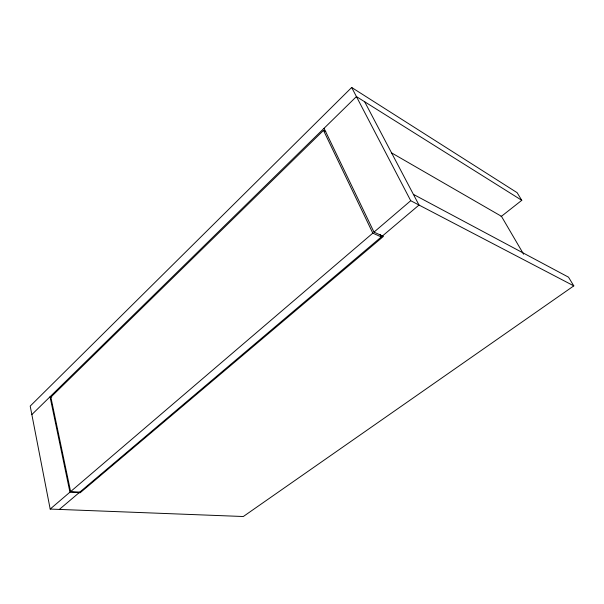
<?xml version="1.0" encoding="UTF-8"?>
<svg xmlns="http://www.w3.org/2000/svg" width="604" height="604" viewBox="0 0 604 604"><rect width="100%" height="100%" fill="white"/><g stroke="black" fill="none" stroke-linecap="round" stroke-linejoin="round"><path stroke-width="0.91" d="M501.033 216.632L521.773 200.317L517.122 192.676L351.679 87.482L30.2 406.099L50.185 509.066L243.314 516.518L573.8 285.873L568.515 277.176L413.4 194.367M31.846 414.578L356.428 96.587L521.773 200.317M325.79 131.657L323.502 130.388L50.849 397.145L70.608 491.596L79.796 492.117M50.185 509.066L69.936 492.177L80.166 492.751L383.449 236.383L373.997 232.125L324.046 128.305M70.608 491.596L372.811 233.144L381.313 236.957L380.09 234.428M373.997 232.125L410.72 200.717L573.8 285.873M59.351 509.421L419.017 205.043L364.673 101.766M51.785 397.024L50.026 396.768L69.936 492.177M391.392 152.767L501.441 216.308L523.608 254.208M351.679 87.482L410.72 200.717M323.502 130.388L372.811 233.144"/></g></svg>
